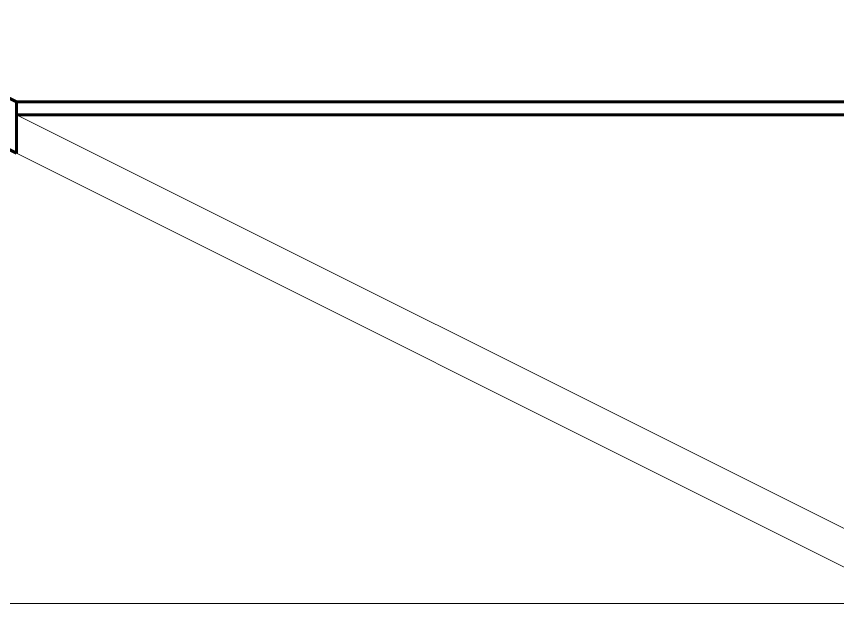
# Model space of a CAD drawing. Header units: inches. Extents: x -562 to 8953, y -6490 to -2066.
# Drawn here: x 1956.3 to 2100, y -4041.9 to -3939.2 of the extents above; entities that cross this region are included whole.
import ezdxf

# ---------------------------------------------------------------- set-up
doc = ezdxf.new("R2010")
doc.units = ezdxf.units.IN
doc.header["$MEASUREMENT"] = 0
doc.layers.add('A-ROOF', color=132, linetype='Continuous', lineweight=18)
doc.layers.add('I-WALL', color=25, linetype='Continuous', lineweight=18)

msp = doc.modelspace()

# ---------------------------------------------------------------- linework, layer by layer
at = {"layer": 'A-ROOF', "lineweight": 60}
for p, q in [((1956.34, -3954.16), (1926.45, -3939.21)), ((1926.45, -3948.16), (1956.34, -3963.1)), ((2334.45, -3954.16), (1956.34, -3954.16)), ((1956.34, -3963.1), (1956.34, -3954.16)), ((1956.34, -3956.39), (2334.45, -3956.39))]:
    msp.add_line(p, q, dxfattribs=at)
at = {"layer": 'A-ROOF'}
for p, q in [((1956.34, -3956.39), (2106.45, -4031.45)), ((2106.45, -4038.16), (1956.34, -3963.1))]:
    msp.add_line(p, q, dxfattribs=at)
at = {"layer": 'I-WALL'}
msp.add_line((2101.45, -4041.87), (1751.45, -4041.87), dxfattribs=at)

doc.saveas('drawing.dxf')
